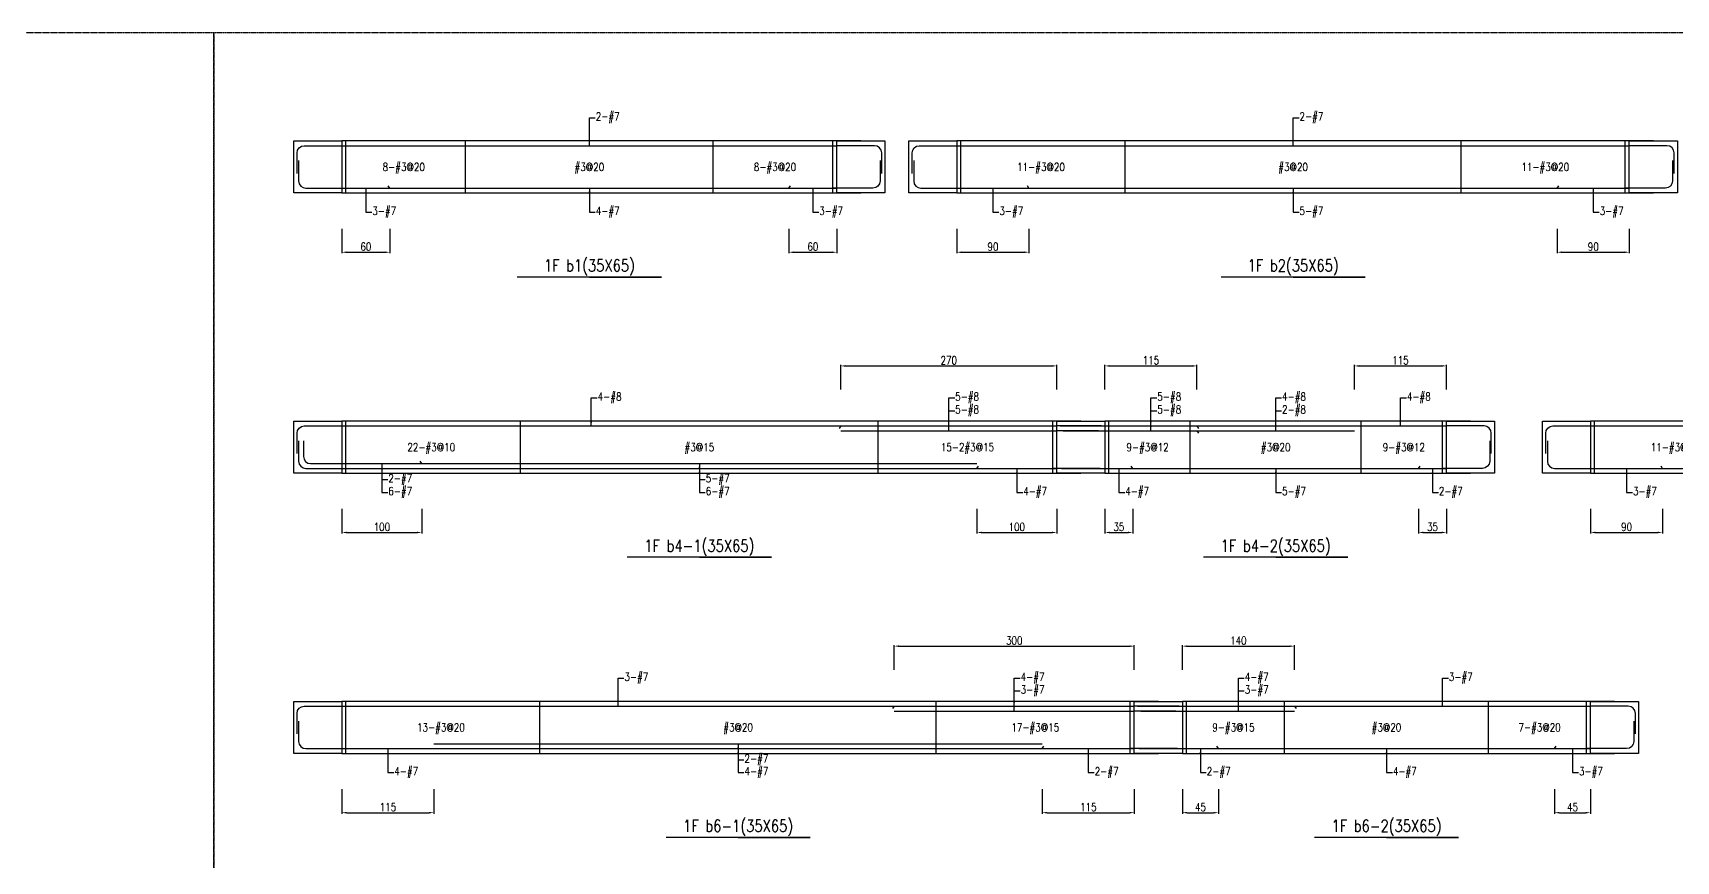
# Model space of a CAD drawing. Header units: millimetres. Extents: x 0 to 84580, y -12276 to 4373.
# Drawn here: x 71438 to 73491, y 1034 to 2069 of the extents above; entities that cross this region are included whole.
import ezdxf
from ezdxf.enums import TextEntityAlignment as Align

# ---------------------------------------------------------------- set-up
doc = ezdxf.new("R2010")
doc.units = ezdxf.units.MM
doc.header["$MEASUREMENT"] = 0
doc.linetypes.add('CENTER', pattern=[2, 1.25, -0.25, 0.25, -0.25])
for name, color, linetype in [('S-DIM', 2, 'Continuous'), ('S-GRID', 1, 'CENTER'), ('S-LEADER', 2, 'Continuous'), ('S-RC', 130, 'Continuous'), ('S-REINF', 6, 'Continuous'), ('S-TEXT', 2, 'Continuous')]:
    doc.layers.add(name, color=color, linetype=linetype)
doc.styles.add('CS4', font='romans.shx', dxfattribs={"width": 0.8, "bigfont": 'lsp.shx'})
doc.styles.get("Standard").update_dxf_attribs({"font": 'arial.ttf'})
doc.dimstyles.new('ISO-25', dxfattribs={"dimtxt": 2.5, "dimasz": 2.5, "dimexe": 1.25, "dimexo": 0.625, "dimtad": 1, "dimtxsty": 'Standard', "dimcen": 2.5, "dimadec": 0, "dimazin": 0, "dimtfac": 1, "dimtmove": 0, "dimatfit": 3, "dimfxl": 0, "dimarcsym": 0})

# ---------------------------------------------------------------- blocks, each defined once
blk = doc.blocks.new('*D2212')
at = {"layer": 'DEFPOINTS', "color": 0, "transparency": 16777216}
for p in [(71824, 1825), (71884, 1825), (71884, 1795)]:
    blk.add_point(p, dxfattribs=at)
at = {"layer": 'S-DIM', "color": 0, "lineweight": -2, "transparency": 16777216}
for p, q in [((71824, 1824.375), (71824, 1793.75)), ((71884, 1824.375), (71884, 1793.75)), ((71830, 1795), (71878, 1795))]:
    blk.add_line(p, q, dxfattribs=at)
at = {"layer": 'S-DIM', "color": 0, "transparency": 16777216}
for points in [[(71830, 1796), (71830, 1794), (71824, 1795)], [(71878, 1796), (71878, 1794), (71884, 1795)]]:
    blk.add_solid(points, dxfattribs=at)
at = {"layer": 'S-DIM', "color": 0, "transparency": 16777216, "insert": (71854, 1802), "char_height": 10, "attachment_point": 5, "style": 'CS4'}
blk.add_mtext('60', dxfattribs=at)
blk = doc.blocks.new('*D2213')
at = {"layer": 'DEFPOINTS', "color": 0, "transparency": 16777216}
for p in [(72382.4, 1825), (72442.4, 1825), (72442.4, 1795)]:
    blk.add_point(p, dxfattribs=at)
at = {"layer": 'S-DIM', "color": 0, "lineweight": -2, "transparency": 16777216}
for p, q in [((72382.4, 1824.375), (72382.4, 1793.75)), ((72442.4, 1824.375), (72442.4, 1793.75)), ((72388.4, 1795), (72436.4, 1795))]:
    blk.add_line(p, q, dxfattribs=at)
at = {"layer": 'S-DIM', "color": 0, "transparency": 16777216}
for points in [[(72388.4, 1796), (72388.4, 1794), (72382.4, 1795)], [(72436.4, 1796), (72436.4, 1794), (72442.4, 1795)]]:
    blk.add_solid(points, dxfattribs=at)
at = {"layer": 'S-DIM', "color": 0, "transparency": 16777216, "insert": (72412.4, 1802), "char_height": 10, "attachment_point": 5, "style": 'CS4'}
blk.add_mtext('60', dxfattribs=at)
blk = doc.blocks.new('*D2214')
at = {"layer": 'DEFPOINTS', "color": 0, "transparency": 16777216}
for p in [(72592.4, 1825), (72682.4, 1825), (72682.4, 1795)]:
    blk.add_point(p, dxfattribs=at)
at = {"layer": 'S-DIM', "color": 0, "lineweight": -2, "transparency": 16777216}
for p, q in [((72592.4, 1824.375), (72592.4, 1793.75)), ((72682.4, 1824.375), (72682.4, 1793.75)), ((72598.4, 1795), (72676.4, 1795))]:
    blk.add_line(p, q, dxfattribs=at)
at = {"layer": 'S-DIM', "color": 0, "transparency": 16777216}
for points in [[(72598.4, 1796), (72598.4, 1794), (72592.4, 1795)], [(72676.4, 1796), (72676.4, 1794), (72682.4, 1795)]]:
    blk.add_solid(points, dxfattribs=at)
at = {"layer": 'S-DIM', "color": 0, "transparency": 16777216, "insert": (72637.4, 1802), "char_height": 10, "attachment_point": 5, "style": 'CS4'}
blk.add_mtext('90', dxfattribs=at)
blk = doc.blocks.new('*D2215')
at = {"layer": 'DEFPOINTS', "color": 0, "transparency": 16777216}
for p in [(73342.4, 1825), (73432.4, 1825), (73432.4, 1795)]:
    blk.add_point(p, dxfattribs=at)
at = {"layer": 'S-DIM', "color": 0, "lineweight": -2, "transparency": 16777216}
for p, q in [((73342.4, 1824.375), (73342.4, 1793.75)), ((73432.4, 1824.375), (73432.4, 1793.75)), ((73348.4, 1795), (73426.4, 1795))]:
    blk.add_line(p, q, dxfattribs=at)
at = {"layer": 'S-DIM', "color": 0, "transparency": 16777216}
for points in [[(73348.4, 1796), (73348.4, 1794), (73342.4, 1795)], [(73426.4, 1796), (73426.4, 1794), (73432.4, 1795)]]:
    blk.add_solid(points, dxfattribs=at)
at = {"layer": 'S-DIM', "color": 0, "transparency": 16777216, "insert": (73387.4, 1802), "char_height": 10, "attachment_point": 5, "style": 'CS4'}
blk.add_mtext('90', dxfattribs=at)
blk = doc.blocks.new('*D2218')
at = {"layer": 'DEFPOINTS', "color": 0, "transparency": 16777216}
for p in [(72717.2, 1653), (72447.2, 1623), (72717.2, 1623)]:
    blk.add_point(p, dxfattribs=at)
at = {"layer": 'S-DIM', "color": 0, "lineweight": -2, "transparency": 16777216}
for p, q in [((72447.2, 1623.625), (72447.2, 1654.25)), ((72453.2, 1653), (72711.2, 1653)), ((72717.2, 1623.625), (72717.2, 1654.25))]:
    blk.add_line(p, q, dxfattribs=at)
at = {"layer": 'S-DIM', "color": 0, "transparency": 16777216}
for points in [[(72453.2, 1654), (72453.2, 1652), (72447.2, 1653)], [(72711.2, 1654), (72711.2, 1652), (72717.2, 1653)]]:
    blk.add_solid(points, dxfattribs=at)
at = {"layer": 'S-DIM', "color": 0, "transparency": 16777216, "insert": (72582.2, 1660), "char_height": 10, "attachment_point": 5, "style": 'CS4'}
blk.add_mtext('270', dxfattribs=at)
blk = doc.blocks.new('*D2219')
at = {"layer": 'DEFPOINTS', "color": 0, "transparency": 16777216}
for p in [(71824, 1475), (71924, 1475), (71924, 1445)]:
    blk.add_point(p, dxfattribs=at)
at = {"layer": 'S-DIM', "color": 0, "lineweight": -2, "transparency": 16777216}
for p, q in [((71824, 1474.375), (71824, 1443.75)), ((71924, 1474.375), (71924, 1443.75)), ((71830, 1445), (71918, 1445))]:
    blk.add_line(p, q, dxfattribs=at)
at = {"layer": 'S-DIM', "color": 0, "transparency": 16777216}
for points in [[(71830, 1446), (71830, 1444), (71824, 1445)], [(71918, 1446), (71918, 1444), (71924, 1445)]]:
    blk.add_solid(points, dxfattribs=at)
at = {"layer": 'S-DIM', "color": 0, "transparency": 16777216, "insert": (71874, 1452), "char_height": 10, "attachment_point": 5, "style": 'CS4'}
blk.add_mtext('100', dxfattribs=at)
blk = doc.blocks.new('*D2220')
at = {"layer": 'DEFPOINTS', "color": 0, "transparency": 16777216}
for p in [(72617.2, 1475), (72717.2, 1475), (72717.2, 1445)]:
    blk.add_point(p, dxfattribs=at)
at = {"layer": 'S-DIM', "color": 0, "lineweight": -2, "transparency": 16777216}
for p, q in [((72617.2, 1474.375), (72617.2, 1443.75)), ((72717.2, 1474.375), (72717.2, 1443.75)), ((72623.2, 1445), (72711.2, 1445))]:
    blk.add_line(p, q, dxfattribs=at)
at = {"layer": 'S-DIM', "color": 0, "transparency": 16777216}
for points in [[(72623.2, 1446), (72623.2, 1444), (72617.2, 1445)], [(72711.2, 1446), (72711.2, 1444), (72717.2, 1445)]]:
    blk.add_solid(points, dxfattribs=at)
at = {"layer": 'S-DIM', "color": 0, "transparency": 16777216, "insert": (72667.2, 1452), "char_height": 10, "attachment_point": 5, "style": 'CS4'}
blk.add_mtext('100', dxfattribs=at)
blk = doc.blocks.new('*D2221')
at = {"layer": 'DEFPOINTS', "color": 0, "transparency": 16777216}
for p in [(72892.2, 1653), (72777.2, 1623), (72892.2, 1623)]:
    blk.add_point(p, dxfattribs=at)
at = {"layer": 'S-DIM', "color": 0, "lineweight": -2, "transparency": 16777216}
for p, q in [((72777.2, 1623.625), (72777.2, 1654.25)), ((72783.2, 1653), (72886.2, 1653)), ((72892.2, 1623.625), (72892.2, 1654.25))]:
    blk.add_line(p, q, dxfattribs=at)
at = {"layer": 'S-DIM', "color": 0, "transparency": 16777216}
for points in [[(72783.2, 1654), (72783.2, 1652), (72777.2, 1653)], [(72886.2, 1654), (72886.2, 1652), (72892.2, 1653)]]:
    blk.add_solid(points, dxfattribs=at)
at = {"layer": 'S-DIM', "color": 0, "transparency": 16777216, "insert": (72834.7, 1660), "char_height": 10, "attachment_point": 5, "style": 'CS4'}
blk.add_mtext('115', dxfattribs=at)
blk = doc.blocks.new('*D2222')
at = {"layer": 'DEFPOINTS', "color": 0, "transparency": 16777216}
for p in [(73204, 1653), (73089, 1623), (73204, 1623)]:
    blk.add_point(p, dxfattribs=at)
at = {"layer": 'S-DIM', "color": 0, "lineweight": -2, "transparency": 16777216}
for p, q in [((73089, 1623.625), (73089, 1654.25)), ((73095, 1653), (73198, 1653)), ((73204, 1623.625), (73204, 1654.25))]:
    blk.add_line(p, q, dxfattribs=at)
at = {"layer": 'S-DIM', "color": 0, "transparency": 16777216}
for points in [[(73095, 1654), (73095, 1652), (73089, 1653)], [(73198, 1654), (73198, 1652), (73204, 1653)]]:
    blk.add_solid(points, dxfattribs=at)
at = {"layer": 'S-DIM', "color": 0, "transparency": 16777216, "insert": (73146.5, 1660), "char_height": 10, "attachment_point": 5, "style": 'CS4'}
blk.add_mtext('115', dxfattribs=at)
blk = doc.blocks.new('*D2223')
at = {"layer": 'DEFPOINTS', "color": 0, "transparency": 16777216}
for p in [(72777.2, 1475), (72812.2, 1475), (72812.2, 1445)]:
    blk.add_point(p, dxfattribs=at)
at = {"layer": 'S-DIM', "color": 0, "lineweight": -2, "transparency": 16777216}
for p, q in [((72777.2, 1474.375), (72777.2, 1443.75)), ((72812.2, 1474.375), (72812.2, 1443.75)), ((72783.2, 1445), (72806.2, 1445))]:
    blk.add_line(p, q, dxfattribs=at)
at = {"layer": 'S-DIM', "color": 0, "transparency": 16777216}
for points in [[(72783.2, 1446), (72783.2, 1444), (72777.2, 1445)], [(72806.2, 1446), (72806.2, 1444), (72812.2, 1445)]]:
    blk.add_solid(points, dxfattribs=at)
at = {"layer": 'S-DIM', "color": 0, "transparency": 16777216, "insert": (72794.7, 1452), "char_height": 10, "attachment_point": 5, "style": 'CS4'}
blk.add_mtext('35', dxfattribs=at)
blk = doc.blocks.new('*D2224')
at = {"layer": 'DEFPOINTS', "color": 0, "transparency": 16777216}
for p in [(73169, 1475), (73204, 1475), (73204, 1445)]:
    blk.add_point(p, dxfattribs=at)
at = {"layer": 'S-DIM', "color": 0, "lineweight": -2, "transparency": 16777216}
for p, q in [((73169, 1474.375), (73169, 1443.75)), ((73204, 1474.375), (73204, 1443.75)), ((73175, 1445), (73198, 1445))]:
    blk.add_line(p, q, dxfattribs=at)
at = {"layer": 'S-DIM', "color": 0, "transparency": 16777216}
for points in [[(73175, 1446), (73175, 1444), (73169, 1445)], [(73198, 1446), (73198, 1444), (73204, 1445)]]:
    blk.add_solid(points, dxfattribs=at)
at = {"layer": 'S-DIM', "color": 0, "transparency": 16777216, "insert": (73186.5, 1452), "char_height": 10, "attachment_point": 5, "style": 'CS4'}
blk.add_mtext('35', dxfattribs=at)
blk = doc.blocks.new('*D2225')
at = {"layer": 'DEFPOINTS', "color": 0, "transparency": 16777216}
for p in [(73384, 1475), (73474, 1475), (73474, 1445)]:
    blk.add_point(p, dxfattribs=at)
at = {"layer": 'S-DIM', "color": 0, "lineweight": -2, "transparency": 16777216}
for p, q in [((73384, 1474.375), (73384, 1443.75)), ((73474, 1474.375), (73474, 1443.75)), ((73390, 1445), (73468, 1445))]:
    blk.add_line(p, q, dxfattribs=at)
at = {"layer": 'S-DIM', "color": 0, "transparency": 16777216}
for points in [[(73390, 1446), (73390, 1444), (73384, 1445)], [(73468, 1446), (73468, 1444), (73474, 1445)]]:
    blk.add_solid(points, dxfattribs=at)
at = {"layer": 'S-DIM', "color": 0, "transparency": 16777216, "insert": (73429, 1452), "char_height": 10, "attachment_point": 5, "style": 'CS4'}
blk.add_mtext('90', dxfattribs=at)
blk = doc.blocks.new('*D2227')
at = {"layer": 'DEFPOINTS', "color": 0, "transparency": 16777216}
for p in [(72814, 1303), (72514, 1273), (72814, 1273)]:
    blk.add_point(p, dxfattribs=at)
at = {"layer": 'S-DIM', "color": 0, "lineweight": -2, "transparency": 16777216}
for p, q in [((72514, 1273.625), (72514, 1304.25)), ((72520, 1303), (72808, 1303)), ((72814, 1273.625), (72814, 1304.25))]:
    blk.add_line(p, q, dxfattribs=at)
at = {"layer": 'S-DIM', "color": 0, "transparency": 16777216}
for points in [[(72520, 1304), (72520, 1302), (72514, 1303)], [(72808, 1304), (72808, 1302), (72814, 1303)]]:
    blk.add_solid(points, dxfattribs=at)
at = {"layer": 'S-DIM', "color": 0, "transparency": 16777216, "insert": (72664, 1310), "char_height": 10, "attachment_point": 5, "style": 'CS4'}
blk.add_mtext('300', dxfattribs=at)
blk = doc.blocks.new('*D2177')
at = {"layer": 'DEFPOINTS', "color": 0, "transparency": 16777216}
for p in [(71824, 1125), (71939, 1125), (71939, 1095)]:
    blk.add_point(p, dxfattribs=at)
at = {"layer": 'S-DIM', "color": 0, "lineweight": -2, "transparency": 16777216}
for p, q in [((71824, 1124.375), (71824, 1093.75)), ((71939, 1124.375), (71939, 1093.75)), ((71830, 1095), (71933, 1095))]:
    blk.add_line(p, q, dxfattribs=at)
at = {"layer": 'S-DIM', "color": 0, "transparency": 16777216}
for points in [[(71830, 1096), (71830, 1094), (71824, 1095)], [(71933, 1096), (71933, 1094), (71939, 1095)]]:
    blk.add_solid(points, dxfattribs=at)
at = {"layer": 'S-DIM', "color": 0, "transparency": 16777216, "insert": (71881.5, 1102), "char_height": 10, "attachment_point": 5, "style": 'CS4'}
blk.add_mtext('115', dxfattribs=at)
blk = doc.blocks.new('*D2178')
at = {"layer": 'DEFPOINTS', "color": 0, "transparency": 16777216}
for p in [(72699, 1125), (72814, 1125), (72814, 1095)]:
    blk.add_point(p, dxfattribs=at)
at = {"layer": 'S-DIM', "color": 0, "lineweight": -2, "transparency": 16777216}
for p, q in [((72699, 1124.375), (72699, 1093.75)), ((72814, 1124.375), (72814, 1093.75)), ((72705, 1095), (72808, 1095))]:
    blk.add_line(p, q, dxfattribs=at)
at = {"layer": 'S-DIM', "color": 0, "transparency": 16777216}
for points in [[(72705, 1096), (72705, 1094), (72699, 1095)], [(72808, 1096), (72808, 1094), (72814, 1095)]]:
    blk.add_solid(points, dxfattribs=at)
at = {"layer": 'S-DIM', "color": 0, "transparency": 16777216, "insert": (72756.5, 1102), "char_height": 10, "attachment_point": 5, "style": 'CS4'}
blk.add_mtext('115', dxfattribs=at)
blk = doc.blocks.new('*D2179')
at = {"layer": 'DEFPOINTS', "color": 0, "transparency": 16777216}
for p in [(73014, 1303), (72874, 1273), (73014, 1273)]:
    blk.add_point(p, dxfattribs=at)
at = {"layer": 'S-DIM', "color": 0, "lineweight": -2, "transparency": 16777216}
for p, q in [((72874, 1273.625), (72874, 1304.25)), ((72880, 1303), (73008, 1303)), ((73014, 1273.625), (73014, 1304.25))]:
    blk.add_line(p, q, dxfattribs=at)
at = {"layer": 'S-DIM', "color": 0, "transparency": 16777216}
for points in [[(72880, 1304), (72880, 1302), (72874, 1303)], [(73008, 1304), (73008, 1302), (73014, 1303)]]:
    blk.add_solid(points, dxfattribs=at)
at = {"layer": 'S-DIM', "color": 0, "transparency": 16777216, "insert": (72944, 1310), "char_height": 10, "attachment_point": 5, "style": 'CS4'}
blk.add_mtext('140', dxfattribs=at)
blk = doc.blocks.new('*D2180')
at = {"layer": 'DEFPOINTS', "color": 0, "transparency": 16777216}
for p in [(72874, 1125), (72919, 1125), (72919, 1095)]:
    blk.add_point(p, dxfattribs=at)
at = {"layer": 'S-DIM', "color": 0, "lineweight": -2, "transparency": 16777216}
for p, q in [((72874, 1124.375), (72874, 1093.75)), ((72919, 1124.375), (72919, 1093.75)), ((72880, 1095), (72913, 1095))]:
    blk.add_line(p, q, dxfattribs=at)
at = {"layer": 'S-DIM', "color": 0, "transparency": 16777216}
for points in [[(72880, 1096), (72880, 1094), (72874, 1095)], [(72913, 1096), (72913, 1094), (72919, 1095)]]:
    blk.add_solid(points, dxfattribs=at)
at = {"layer": 'S-DIM', "color": 0, "transparency": 16777216, "insert": (72896.5, 1102), "char_height": 10, "attachment_point": 5, "style": 'CS4'}
blk.add_mtext('45', dxfattribs=at)
blk = doc.blocks.new('*D2181')
at = {"layer": 'DEFPOINTS', "color": 0, "transparency": 16777216}
for p in [(73339, 1125), (73384, 1125), (73384, 1095)]:
    blk.add_point(p, dxfattribs=at)
at = {"layer": 'S-DIM', "color": 0, "lineweight": -2, "transparency": 16777216}
for p, q in [((73339, 1124.375), (73339, 1093.75)), ((73384, 1124.375), (73384, 1093.75)), ((73345, 1095), (73378, 1095))]:
    blk.add_line(p, q, dxfattribs=at)
at = {"layer": 'S-DIM', "color": 0, "transparency": 16777216}
for points in [[(73345, 1096), (73345, 1094), (73339, 1095)], [(73378, 1096), (73378, 1094), (73384, 1095)]]:
    blk.add_solid(points, dxfattribs=at)
at = {"layer": 'S-DIM', "color": 0, "transparency": 16777216, "insert": (73361.5, 1102), "char_height": 10, "attachment_point": 5, "style": 'CS4'}
blk.add_mtext('45', dxfattribs=at)

msp = doc.modelspace()

# ---------------------------------------------------------------- linework, layer by layer
at = {"layer": 'S-GRID'}
for points in [[(68435, 0), (71664, 0), (71664, 2069), (68435, 2069), (68435, 0)], [(71664, 0), (74893, 0), (74893, 2069), (71664, 2069), (71664, 0)], [(71664, 0), (74893, 0), (74893, 2069), (71664, 2069), (71664, 0)]]:
    msp.add_lwpolyline(points, dxfattribs=at)
at = {"layer": 'S-RC'}
for points in [[(71824, 1869), (71764, 1869), (71764, 1934), (71824, 1934), (71824, 1869)], [(72472.4, 1934), (71824, 1934)], [(72502.4, 1869), (72442.4, 1869), (72442.4, 1934), (72502.4, 1934), (72502.4, 1869)], [(72592.4, 1869), (72532.4, 1869), (72532.4, 1934), (72592.4, 1934), (72592.4, 1869)], [(73462.4, 1934), (72592.4, 1934)], [(73492.4, 1869), (73432.4, 1869), (73432.4, 1934), (73492.4, 1934), (73492.4, 1869)], [(71824, 1869), (72472.4, 1869)], [(72592.4, 1869), (73462.4, 1869)], [(72133.2, 1764), (72223.2, 1764), (72043.2, 1764)], [(73012.4, 1764), (73102.4, 1764), (72922.4, 1764)], [(71824, 1519), (71764, 1519), (71764, 1584), (71824, 1584), (71824, 1519)], [(72747.2, 1584), (71824, 1584)], [(72777.2, 1519), (72717.2, 1519), (72717.2, 1584), (72777.2, 1584), (72777.2, 1519)], [(72777.2, 1519), (72717.2, 1519), (72717.2, 1584), (72777.2, 1584), (72777.2, 1519)], [(73234, 1584), (72777.2, 1584)], [(73264, 1519), (73204, 1519), (73204, 1584), (73264, 1584), (73264, 1519)], [(73384, 1519), (73324, 1519), (73324, 1584), (73384, 1584), (73384, 1519)], [(74254, 1584), (73384, 1584)], [(71824, 1519), (72747.2, 1519)], [(72777.2, 1519), (73234, 1519)], [(73384, 1519), (74254, 1519)], [(72270.6, 1414), (72360.6, 1414), (72180.6, 1414)], [(72990.6, 1414), (73080.6, 1414), (72900.6, 1414)], [(71824, 1169), (71764, 1169), (71764, 1234), (71824, 1234), (71824, 1169)], [(72844, 1234), (71824, 1234)], [(72874, 1169), (72814, 1169), (72814, 1234), (72874, 1234), (72874, 1169)], [(72874, 1169), (72814, 1169), (72814, 1234), (72874, 1234), (72874, 1169)], [(73414, 1234), (72874, 1234)], [(73444, 1169), (73384, 1169), (73384, 1234), (73444, 1234), (73444, 1169)], [(71824, 1169), (72844, 1169)], [(72874, 1169), (73414, 1169)], [(72319, 1064), (72409, 1064), (72229, 1064)], [(73129, 1064), (73219, 1064), (73039, 1064)]]:
    msp.add_lwpolyline(points, dxfattribs=at)
at = {"layer": 'S-REINF', "color": 1}
for points in [[(71829, 1869), (71829, 1934)], [(71978.6, 1869), (71978.6, 1934)], [(72287.8, 1869), (72287.8, 1934)], [(72437.4, 1869), (72437.4, 1934)], [(72597.4, 1869), (72597.4, 1934)], [(72802.4, 1869), (72802.4, 1934)], [(73222.4, 1869), (73222.4, 1934)], [(73427.4, 1869), (73427.4, 1934)], [(71829, 1519), (71829, 1584)], [(72047.3, 1519), (72047.3, 1584)], [(72493.9, 1519), (72493.9, 1584)], [(72712.2, 1519), (72712.2, 1584)], [(72782.2, 1519), (72782.2, 1584)], [(72883.9, 1519), (72883.9, 1584)], [(73097.3, 1519), (73097.3, 1584)], [(73199, 1519), (73199, 1584)], [(73389, 1519), (73389, 1584)], [(71829, 1169), (71829, 1234)], [(72071.5, 1169), (72071.5, 1234)], [(72566.5, 1169), (72566.5, 1234)], [(72809, 1169), (72809, 1234)], [(72879, 1169), (72879, 1234)], [(73001.5, 1169), (73001.5, 1234)], [(73256.5, 1169), (73256.5, 1234)], [(73379, 1169), (73379, 1234)]]:
    msp.add_lwpolyline(points, dxfattribs=at)
at = {"layer": 'S-REINF'}
for points in [[(71768, 1893.5), (71768, 1919, -0.41421356), (71777, 1928), (71824, 1928)], [(71770, 1909.5), (71770, 1884, 0.41421356), (71779, 1875), (71824, 1875)], [(72496.4, 1909.5), (72496.4, 1884, -0.41421356), (72487.4, 1875), (72436.4, 1875)], [(72498.4, 1893.5), (72498.4, 1919, 0.41421356), (72489.4, 1928), (72442.4, 1928)], [(72536.4, 1893.5), (72536.4, 1919, -0.41421356), (72545.4, 1928), (72592.4, 1928)], [(72538.4, 1909.5), (72538.4, 1884, 0.41421356), (72547.4, 1875), (72592.4, 1875)], [(73486.4, 1909.5), (73486.4, 1884, -0.41421356), (73477.4, 1875), (73426.4, 1875)], [(73488.4, 1893.5), (73488.4, 1919, 0.41421356), (73479.4, 1928), (73432.4, 1928)], [(71768, 1543.5), (71768, 1569, -0.41421356), (71777, 1578), (71824, 1578)], [(73260, 1543.5), (73260, 1569, 0.41421356), (73251, 1578), (73204, 1578)], [(73328, 1543.5), (73328, 1569, -0.41421356), (73337, 1578), (73384, 1578)], [(71770, 1559.5), (71770, 1534, 0.41421356), (71779, 1525), (71824, 1525)], [(71776, 1559.5), (71776, 1540, 0.41421356), (71785, 1531), (71824, 1531)], [(73258, 1559.5), (73258, 1534, -0.41421356), (73249, 1525), (73198, 1525)], [(73330, 1559.5), (73330, 1534, 0.41421356), (73339, 1525), (73384, 1525)], [(71768, 1193.5), (71768, 1219, -0.41421356), (71777, 1228), (71824, 1228)], [(73440, 1193.5), (73440, 1219, 0.41421356), (73431, 1228), (73384, 1228)], [(71770, 1209.5), (71770, 1184, 0.41421356), (71779, 1175), (71824, 1175)], [(73438, 1209.5), (73438, 1184, -0.41421356), (73429, 1175), (73378, 1175)]]:
    msp.add_lwpolyline(points, format="xyb", dxfattribs=at)
for points in [[(71824, 1928), (72442.4, 1928)], [(72592.4, 1928), (73432.4, 1928)], [(71824, 1875), (71884, 1875)], [(71884, 1875), (71882, 1878)], [(71884, 1875), (72382.4, 1875)], [(72382.4, 1875), (72384.4, 1878)], [(72382.4, 1875), (72442.4, 1875)], [(72592.4, 1875), (72682.4, 1875)], [(72682.4, 1875), (72680.4, 1878)], [(72682.4, 1875), (73342.4, 1875)], [(73342.4, 1875), (73344.4, 1878)], [(73342.4, 1875), (73432.4, 1875)], [(71824, 1578), (72447.2, 1578)], [(72447.2, 1578), (72445.2, 1575)], [(72447.2, 1578), (72717.2, 1578)], [(72447.2, 1572), (72717.2, 1572)], [(72773.2, 1578), (72717.2, 1578)], [(72769.2, 1572), (72717.2, 1572)], [(72721.2, 1578), (72777.2, 1578)], [(72725.2, 1572), (72777.2, 1572)], [(72777.2, 1578), (72892.2, 1578)], [(72777.2, 1572), (72892.2, 1572)], [(72892.2, 1578), (72894.2, 1575)], [(72892.2, 1578), (73089, 1578)], [(72892.2, 1572), (72894.2, 1569)], [(72892.2, 1572), (73089, 1572)], [(73089, 1578), (73204, 1578)], [(73384, 1578), (74224, 1578)], [(71824, 1531), (71924, 1531)], [(71824, 1525), (71924, 1525)], [(71924, 1531), (71922, 1534)], [(71924, 1531), (72617.2, 1531)], [(71924, 1525), (72617.2, 1525)], [(72617.2, 1525), (72619.2, 1528)], [(72617.2, 1525), (72717.2, 1525)], [(72771.2, 1525), (72711.2, 1525)], [(72723.2, 1525), (72777.2, 1525)], [(72777.2, 1525), (72812.2, 1525)], [(72812.2, 1525), (72810.2, 1528)], [(72812.2, 1525), (73169, 1525)], [(73169, 1525), (73171, 1528)], [(73169, 1525), (73204, 1525)], [(73384, 1525), (73474, 1525)], [(73474, 1525), (73472, 1528)], [(73474, 1525), (74134, 1525)], [(71824, 1228), (72514, 1228)], [(72514, 1228), (72512, 1225)], [(72514, 1228), (72814, 1228)], [(72514, 1222), (72814, 1222)], [(72870, 1228), (72814, 1228)], [(72866, 1222), (72814, 1222)], [(72818, 1228), (72874, 1228)], [(72822, 1222), (72874, 1222)], [(72874, 1228), (73014, 1228)], [(72874, 1222), (73014, 1222)], [(73014, 1228), (73016, 1225)], [(73014, 1228), (73384, 1228)], [(71824, 1175), (71939, 1175)], [(71939, 1181), (72699, 1181)], [(71939, 1175), (72699, 1175)], [(72699, 1175), (72701, 1178)], [(72699, 1175), (72814, 1175)], [(72868, 1175), (72808, 1175)], [(72820, 1175), (72874, 1175)], [(72874, 1175), (72919, 1175)], [(72919, 1175), (72917, 1178)], [(72919, 1175), (73339, 1175)], [(73339, 1175), (73341, 1178)], [(73339, 1175), (73384, 1175)]]:
    msp.add_lwpolyline(points, dxfattribs=at)

# ---------------------------------------------------------------- texts
at = {"layer": 'S-LEADER', "char_height": 10, "attachment_point": 4, "style": 'CS4'}
for s, insert in [('2-#7', (72141.2, 1963)), ('2-#7', (73020.4, 1963)), ('3-#7', (71862, 1845)), ('4-#7', (72141.2, 1845)), ('3-#7', (72420.4, 1845)), ('3-#7', (72645.4, 1845)), ('5-#7', (73020.4, 1845)), ('3-#7', (73395.4, 1845)), ('4-#8', (72143.6, 1613)), ('5-#8', (72590.2, 1613)), ('5-#8', (72590.2, 1597)), ('5-#8', (72842.7, 1613)), ('5-#8', (72842.7, 1597)), ('4-#8', (72998.6, 1613)), ('2-#8', (72998.6, 1597)), ('4-#8', (73154.5, 1613)), ('2-#7', (71882, 1511)), ('5-#7', (72278.6, 1511)), ('6-#7', (71882, 1495)), ('6-#7', (72278.6, 1495)), ('4-#7', (72675.2, 1495)), ('4-#7', (72802.7, 1495)), ('5-#7', (72998.6, 1495)), ('2-#7', (73194.5, 1495)), ('3-#7', (73437, 1495)), ('3-#7', (72177, 1263)), ('4-#7', (72672, 1263)), ('3-#7', (72672, 1247)), ('4-#7', (72952, 1263)), ('3-#7', (72952, 1247)), ('3-#7', (73207, 1263)), ('4-#7', (71889.5, 1145)), ('2-#7', (72327, 1161)), ('4-#7', (72327, 1145)), ('2-#7', (72764.5, 1145)), ('2-#7', (72904.5, 1145)), ('4-#7', (73137, 1145)), ('3-#7', (73369.5, 1145))]:
    msp.add_mtext(s, dxfattribs=dict(at, insert=insert))
at = {"layer": 'S-RC', "style": 'CS4', "width": 0.8}
for s, p in [('1F b1(35X65)', (72133.2, 1771)), ('1F b2(35X65)', (73012.4, 1771)), ('1F b4-1(35X65)', (72270.6, 1421)), ('1F b4-2(35X65)', (72990.6, 1421)), ('1F b6-1(35X65)', (72319, 1071)), ('1F b6-2(35X65)', (73129, 1071))]:
    msp.add_text(s, height=15, dxfattribs=at).set_placement(p, align=Align.CENTER)
at = {"layer": 'S-TEXT', "color": 1, "style": 'CS4', "width": 0.8}
for s, p in [('8-#3@20', (71901.3, 1896.5)), ('#3@20', (72133.2, 1896.5)), ('8-#3@20', (72365.1, 1896.5)), ('11-#3@20', (72697.4, 1896.5)), ('#3@20', (73012.4, 1896.5)), ('11-#3@20', (73327.4, 1896.5)), ('22-#3@10', (71935.65, 1546.5)), ('#3@15', (72270.6, 1546.5)), ('15-2#3@15', (72605.55, 1546.5)), ('9-#3@12', (72830.55, 1546.5)), ('#3@20', (72990.6, 1546.5)), ('9-#3@12', (73150.65, 1546.5)), ('11-#3@20', (73489, 1546.5)), ('13-#3@20', (71947.75, 1196.5)), ('#3@20', (72319, 1196.5)), ('17-#3@15', (72690.25, 1196.5)), ('9-#3@15', (72937.75, 1196.5)), ('#3@20', (73129, 1196.5)), ('7-#3@20', (73320.25, 1196.5))]:
    msp.add_text(s, height=10, dxfattribs=at).set_placement(p, align=Align.CENTER)

# ---------------------------------------------------------------- dimensions: what is measured, and where the dimension line sits
at = {"layer": 'S-DIM'}
for p1, p2, distance, picture, middle in [((71824, 1825), (71884, 1825), -30, '*D2212', (71854, 1802)), ((72382.4, 1825), (72442.4, 1825), -30, '*D2213', (72412.4, 1802)), ((72592.4, 1825), (72682.4, 1825), -30, '*D2214', (72637.4, 1802)), ((73342.4, 1825), (73432.4, 1825), -30, '*D2215', (73387.4, 1802)), ((72447.2, 1623), (72717.2, 1623), 30, '*D2218', (72582.2, 1660)), ((72777.2, 1623), (72892.2, 1623), 30, '*D2221', (72834.7, 1660)), ((73089, 1623), (73204, 1623), 30, '*D2222', (73146.5, 1660)), ((71824, 1475), (71924, 1475), -30, '*D2219', (71874, 1452)), ((72617.2, 1475), (72717.2, 1475), -30, '*D2220', (72667.2, 1452)), ((72777.2, 1475), (72812.2, 1475), -30, '*D2223', (72794.7, 1452)), ((73169, 1475), (73204, 1475), -30, '*D2224', (73186.5, 1452)), ((73384, 1475), (73474, 1475), -30, '*D2225', (73429, 1452)), ((72514, 1273), (72814, 1273), 30, '*D2227', (72664, 1310)), ((72874, 1273), (73014, 1273), 30, '*D2179', (72944, 1310)), ((71824, 1125), (71939, 1125), -30, '*D2177', (71881.5, 1102)), ((72699, 1125), (72814, 1125), -30, '*D2178', (72756.5, 1102)), ((72874, 1125), (72919, 1125), -30, '*D2180', (72896.5, 1102)), ((73339, 1125), (73384, 1125), -30, '*D2181', (73361.5, 1102))]:
    dim = msp.add_aligned_dim(p1=p1, p2=p2, distance=distance, dimstyle='ISO-25', override={"dimtxt": 10, "dimasz": 6, "dimgap": 2, "dimtxsty": 'CS4'}, dxfattribs=at)
    dim.commit()
    dim.dimension.update_dxf_attribs({"geometry": picture, "text_midpoint": middle})

# ---------------------------------------------------------------- leaders
at = {"layer": 'S-LEADER', "annotation_type": 0, "has_hookline": 1, "hookline_direction": 0}
for points, text_width in [([(72133.2, 1928), (72133.2, 1963), (72140.575, 1963)], 30.857), ([(73012.4, 1928), (73012.4, 1963), (73019.775, 1963)], 30.857), ([(71854, 1875), (71854, 1845), (71861.375, 1845)], 30.857), ([(72133.2, 1875), (72133.2, 1845), (72140.575, 1845)], 30.857), ([(72412.4, 1875), (72412.4, 1845), (72419.775, 1845)], 30.857), ([(72637.4, 1875), (72637.4, 1845), (72644.775, 1845)], 30.857), ([(73012.4, 1875), (73012.4, 1845), (73019.775, 1845)], 30.857), ([(73387.4, 1875), (73387.4, 1845), (73394.775, 1845)], 30.857), ([(72135.6, 1578), (72135.6, 1613), (72142.975, 1613)], 30.857), ([(72582.2, 1578), (72582.2, 1613), (72589.575, 1613)], 30.857), ([(72834.7, 1578), (72834.7, 1613), (72842.075, 1613)], 30.857), ([(72990.6, 1578), (72990.6, 1613), (72997.975, 1613)], 30.857), ([(73146.5, 1578), (73146.5, 1613), (73153.875, 1613)], 30.857), ([(72582.2, 1572), (72582.2, 1597), (72589.575, 1597)], 30.857), ([(72834.7, 1572), (72834.7, 1597), (72842.075, 1597)], 30.857), ([(72990.6, 1572), (72990.6, 1597), (72997.975, 1597)], 30.857), ([(71874, 1531), (71874, 1511), (71881.375, 1511)], 30.857), ([(71874, 1525), (71874, 1495), (71881.375, 1495)], 30.476), ([(72270.6, 1531), (72270.6, 1511), (72277.975, 1511)], 30.857), ([(72270.6, 1525), (72270.6, 1495), (72277.975, 1495)], 30.476), ([(72667.2, 1525), (72667.2, 1495), (72674.575, 1495)], 30.857), ([(72794.7, 1525), (72794.7, 1495), (72802.075, 1495)], 30.857), ([(72990.6, 1525), (72990.6, 1495), (72997.975, 1495)], 30.857), ([(73186.5, 1525), (73186.5, 1495), (73193.875, 1495)], 30.857), ([(73429, 1525), (73429, 1495), (73436.375, 1495)], 30.857), ([(72169, 1228), (72169, 1263), (72176.375, 1263)], 30.857), ([(72664, 1228), (72664, 1263), (72671.375, 1263)], 30.857), ([(72944, 1228), (72944, 1263), (72951.375, 1263)], 30.857), ([(73199, 1228), (73199, 1263), (73206.375, 1263)], 30.857), ([(72664, 1222), (72664, 1247), (72671.375, 1247)], 30.857), ([(72944, 1222), (72944, 1247), (72951.375, 1247)], 30.857), ([(71881.5, 1175), (71881.5, 1145), (71888.875, 1145)], 30.857), ([(72319, 1181), (72319, 1161), (72326.375, 1161)], 30.857), ([(72319, 1175), (72319, 1145), (72326.375, 1145)], 30.857), ([(72756.5, 1175), (72756.5, 1145), (72763.875, 1145)], 30.857), ([(72896.5, 1175), (72896.5, 1145), (72903.875, 1145)], 30.857), ([(73129, 1175), (73129, 1145), (73136.375, 1145)], 30.857), ([(73361.5, 1175), (73361.5, 1145), (73368.875, 1145)], 30.857)]:
    msp.add_leader(points, dimstyle='ISO-25', override={"dimasz": 6, "dimtad": 0}, dxfattribs=dict(at, text_width=text_width))

doc.saveas('drawing.dxf')
